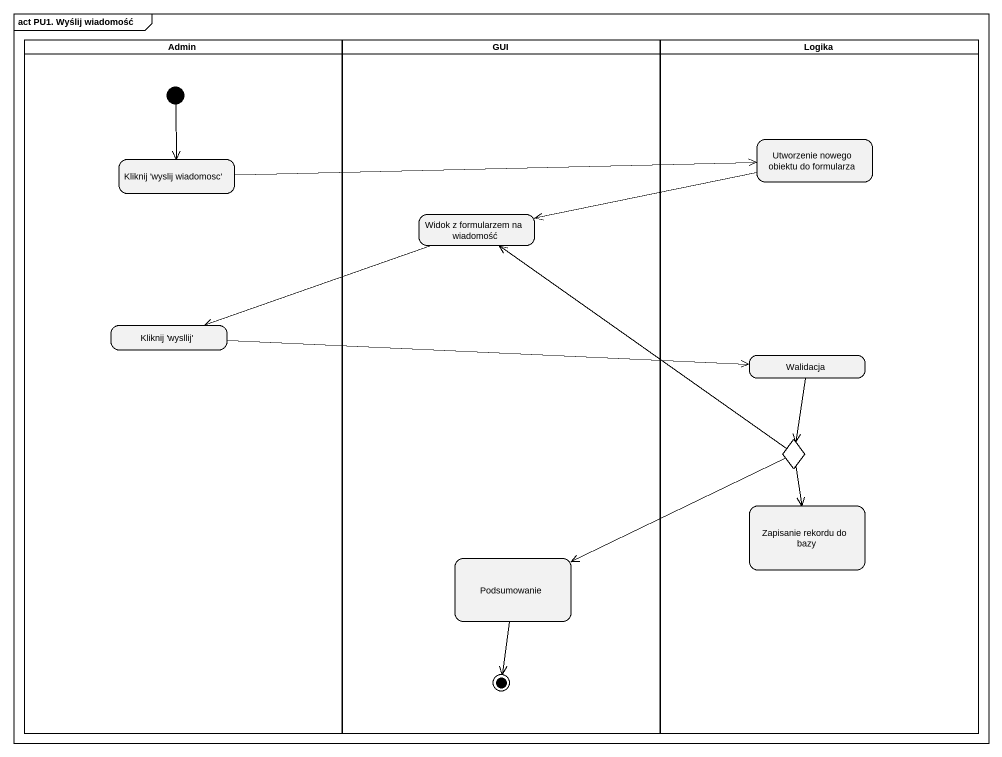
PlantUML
@startuml
mainframe act PU1. Wyślij wiadomość
hide empty description
state Admin <<partition>> {
  state "Kliknij 'wyslij wiadomosc'" as Kliknij_wyslij_wiadomosc
  state "Kliknij 'wysllij'" as Kliknij_wysllij
  [*] --> Kliknij_wyslij_wiadomosc
}
state GUI <<partition>> {
  state "Widok z formularzem na wiadomość" as Widok_z_formularzem_na
  state Podsumowanie
  Podsumowanie --> [*]
}
state Logika <<partition>> {
  state "Utworzenie nowego obiektu do formularza" as Utworzenie_nowego_obiektu
  state Walidacja
  state choice1 <<choice>>
  state "Zapisanie rekordu do bazy" as Zapisanie_rekordu_do_bazy
}
Kliknij_wyslij_wiadomosc -right-> Utworzenie_nowego_obiektu
Utworzenie_nowego_obiektu -left-> Widok_z_formularzem_na
Widok_z_formularzem_na -left-> Kliknij_wysllij
Kliknij_wysllij -right-> Walidacja
Walidacja --> choice1
choice1 -up-> Widok_z_formularzem_na
choice1 --> Zapisanie_rekordu_do_bazy
choice1 -left-> Podsumowanie
@enduml
